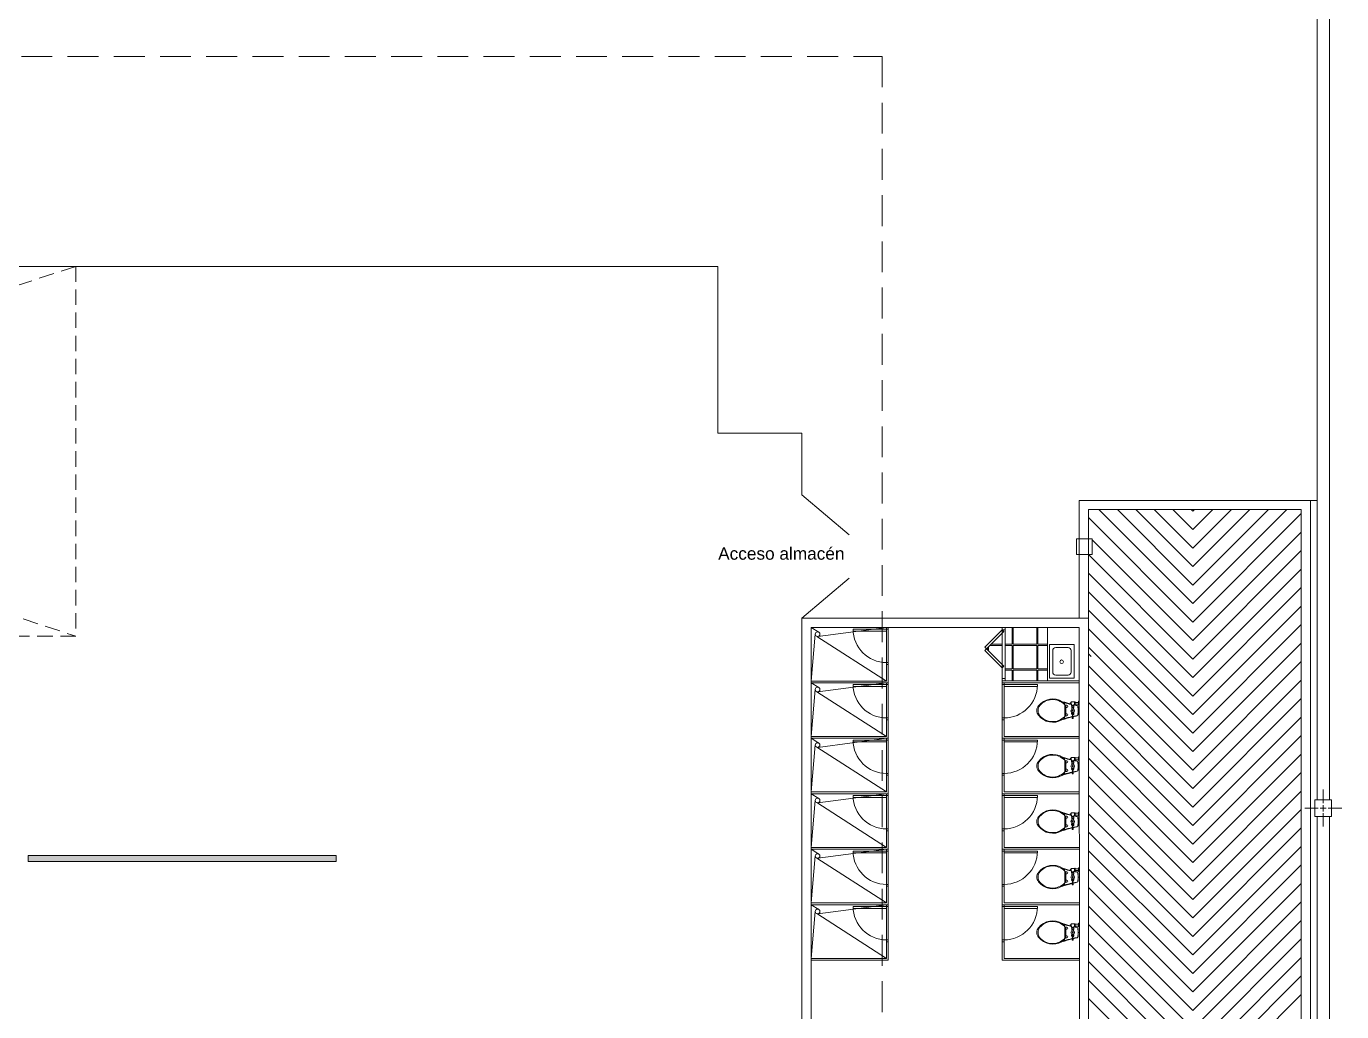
# Model space of a CAD drawing. Header units: millimetres. Extents: x 1010 to 1494, y -119 to 564.
# Drawn here: x 1243.67 to 1265.01, y -57.12 to -41.14 of the extents above; entities that cross this region are included whole.
import ezdxf

# ---------------------------------------------------------------- set-up
doc = ezdxf.new("R2010")
doc.units = ezdxf.units.MM
doc.linetypes.add('HIDDEN', pattern=[0.375, 0.25, -0.125])
for name, color, linetype, lineweight in [('1', 251, 'Continuous', 9), ('10', 7, 'Continuous', 9), ('20', 6, 'Continuous', 9), ('Arquitectónico Bloqueado', 9, 'Continuous', 9)]:
    doc.layers.add(name, color=color, linetype=linetype, lineweight=lineweight)
doc.styles.add('Arial', font='arial.ttf')
pattern_1 = [(270, (1218.459, -66.3828), (0.4, -7e-17), [0.38125, -0.01875]), (270, (1218.47775, -66.3828), (0.4, -7e-17), [0.38125, -0.01875]), (360, (1218.459, -66.3828), (1e-16, 0.4), [-0.01875, 0.38125]), (360, (1218.459, -66.36406), (1e-16, 0.4), [-0.01875, 0.38125])]

# ---------------------------------------------------------------- blocks, each defined once
blk = doc.blocks.new('bn34-13')
at = {"layer": '1'}
blk.add_arc((0.12, -0.518), 0.5, 82.3763, 90, dxfattribs=at)
at = {"layer": '10'}
for p, q in [((-0.032, 0), (0.032, 0)), ((-0.021, -0.065), (-0.015, -0.065)), ((-0.021, -0.133), (-0.021, -0.075)), ((-0.021, -0.075), (0.022, -0.075)), ((0.022, -0.13), (-0.021, -0.13)), ((-0.008, -0.133), (-0.021, -0.133)), ((-0.018, -0.015), (-0.015, -0.015)), ((-0.015, -0.015), (0.015, -0.015)), ((-0.015, -0.065), (-0.015, -0.015)), ((-0.015, -0.065), (0.015, -0.065)), ((0.008, -0.133), (-0.008, -0.133)), ((-0.008, -0.133), (-0.008, -0.143)), ((-0.005, -0.143), (-0.008, -0.143)), ((0.005, -0.143), (-0.005, -0.143)), ((-0.005, -0.143), (-0.005, -0.148)), ((0.005, -0.148), (-0.005, -0.148)), ((0, -0.133), (0, -0.143)), ((0.008, -0.143), (0.005, -0.143)), ((0.005, -0.143), (0.005, -0.148)), ((0.008, -0.133), (0.008, -0.143)), ((0.013, -0.133), (0.008, -0.133)), ((0.022, -0.133), (0.013, -0.133)), ((0.015, -0.015), (0.018, -0.015)), ((0.015, -0.065), (0.015, -0.015)), ((0.015, -0.065), (0.022, -0.065)), ((0.022, -0.082), (0.022, -0.075)), ((0.022, -0.133), (0.022, -0.127)), ((0.033, -0.09), (0.036, -0.09)), ((0.033, -0.122), (0.036, -0.122)), ((0.033, -0.218), (0.033, -0.2)), ((0.036, -0.122), (0.036, -0.09)), ((0.049, -0.106), (0.036, -0.106)), ((0.046, -0.087), (0.039, -0.087)), ((0.046, -0.125), (0.039, -0.125)), ((0.049, -0.122), (0.049, -0.09)), ((0.049, -0.09), (0.071, -0.09)), ((0.049, -0.122), (0.071, -0.122)), ((0.066, -0.2), (0.066, -0.218)), ((0.071, -0.122), (0.071, -0.09)), ((0.091, -0.091), (0.071, -0.091)), ((0.091, -0.121), (0.071, -0.121)), ((0.115, -0.098), (0.11, -0.106)), ((0.11, -0.106), (0.115, -0.114)), ((0.124, -0.098), (0.115, -0.098)), ((0.115, -0.105), (0.124, -0.105)), ((0.115, -0.107), (0.124, -0.107)), ((0.115, -0.114), (0.124, -0.114)), ((0.129, -0.106), (0.124, -0.098)), ((0.124, -0.114), (0.129, -0.106)), ((0.148, -0.091), (0.154, -0.091)), ((0.148, -0.121), (0.154, -0.121)), ((0.158, -0.122), (0.158, -0.09)), ((0.168, -0.087), (0.161, -0.087)), ((0.168, -0.125), (0.161, -0.125)), ((0.171, -0.122), (0.171, -0.09)), ((0.171, -0.091), (0.179, -0.091)), ((0.171, -0.121), (0.179, -0.121)), ((0.171, -0.2), (0.171, -0.218)), ((0.181, -0.097), (0.181, -0.092)), ((0.181, -0.115), (0.181, -0.097)), ((0.181, -0.12), (0.181, -0.115)), ((0.218, -0.099), (0.185, -0.102)), ((0.185, -0.11), (0.185, -0.102)), ((0.221, -0.113), (0.185, -0.11)), ((0.204, -0.218), (0.204, -0.2)), ((0.241, -0.098), (0.218, -0.099)), ((0.241, -0.115), (0.221, -0.113)), ((0.241, -0.115), (0.241, -0.098)), ((0.245, -0.11), (0.245, -0.102)), ((0.017, -0.242), (-0.006, -0.242)), ((0.024, -0.235), (0.033, -0.218)), ((0.118, -0.235), (0.024, -0.235)), ((0.066, -0.218), (0.033, -0.218)), ((0.118, -0.218), (0.066, -0.218)), ((0.118, -0.218), (0.171, -0.218)), ((0.118, -0.235), (0.213, -0.235)), ((0.171, -0.218), (0.204, -0.218)), ((0.213, -0.235), (0.204, -0.218)), ((0.22, -0.242), (0.243, -0.242))]:
    blk.add_line(p, q, dxfattribs=at)
for centre, radius in [((0.12, -0.106), 0.03), ((0.119, -0.106), 0.00823), ((0.119, -0.106), 0.005)]:
    blk.add_circle(centre, radius, dxfattribs=at)
for centre, radius, start, end in [((-0.018, 0), 0.015, 180, 270), ((0.018, 0), 0.015, 270, 0), ((-0.01, -0.07), 0.013, 157.3801, 202.6199), ((-0.02, -0.076), 0.0112, 74.5629, 90), ((-0.02, -0.064), 0.0112, 270, 285.4371), ((-0.019, -0.073), 0.00804, 56.3099, 74.5629), ((-0.019, -0.067), 0.00804, 285.4371, 303.6901), ((-0.018, -0.071), 0.00571, 31.8535, 56.3099), ((-0.018, -0.069), 0.00571, 303.6901, 328.1465), ((-0.016, -0.07), 0.0034, 0, 31.8535), ((-0.016, -0.07), 0.0034, 328.1465, 0), ((-1.883, 0.285), 1.947, 344.1402, 347.6137), ((-0.004, -0.07), 0.0034, 148.1465, 180), ((-0.004, -0.07), 0.0034, 180, 211.8535), ((-0.004, -0.149), 0.0162, 75.75, 104.25), ((-0.004, -0.126), 0.0162, 255.75, 266.4785), ((-0.002, -0.071), 0.00571, 123.6901, 148.1465), ((-0.002, -0.069), 0.00571, 211.8535, 236.3099), ((-0.001, -0.073), 0.00804, 105.4371, 123.6901), ((-0.001, -0.067), 0.00804, 236.3099, 254.5629), ((-0.004, -0.126), 0.0162, 266.4785, 284.25), ((0, -0.076), 0.0112, 90, 105.4371), ((0, -0.064), 0.0112, 254.5629, 270), ((0, -0.076), 0.0112, 74.5629, 90), ((0, -0.064), 0.0112, 270, 285.4371), ((0.004, -0.149), 0.0162, 75.75, 104.25), ((0.004, -0.126), 0.0162, 255.75, 284.25), ((0.001, -0.073), 0.00804, 56.3099, 74.5629), ((0.001, -0.067), 0.00804, 285.4371, 303.6901), ((0.002, -0.071), 0.00571, 31.8535, 56.3099), ((0.002, -0.069), 0.00571, 303.6901, 328.1465), ((0.004, -0.07), 0.0034, 0, 31.8535), ((0.004, -0.07), 0.0034, 328.1465, 0), ((0.016, -0.07), 0.0034, 148.1465, 180), ((0.016, -0.07), 0.0034, 180, 211.8535), ((0.018, -0.071), 0.00571, 123.6901, 148.1465), ((0.018, -0.069), 0.00571, 211.8535, 236.3099), ((0.019, -0.073), 0.00804, 105.4371, 123.6901), ((0.019, -0.067), 0.00804, 236.3099, 254.5629), ((0.02, -0.076), 0.0112, 90, 105.4371), ((0.02, -0.064), 0.0112, 254.5629, 270), ((0.01, -0.07), 0.013, 337.3801, 22.6199), ((0.029, -0.082), 0.008, 180, 230.9129), ((0.026, -0.127), 0.005, 94.9399, 180), ((0.029, -0.082), 0.008, 230.9129, 267.2469), ((0.033, -0.202), 0.08, 90, 94.9399), ((-1.883, 0.285), 1.947, 348.9073, 350.4194), ((0.033, -0.01), 0.08, 267.2469, 270), ((0.049, -0.2), 0.0164, 0, 180), ((0.039, -0.09), 0.003, 90, 180), ((0.039, -0.122), 0.003, 180, 270), ((0.057, -0.042), 0.02, 97.5657, 170.4194), ((0.044, -0.096), 0.0064, 159.2428, 180), ((0.044, -0.096), 0.0064, 180, 200.7572), ((0.044, -0.116), 0.0064, 159.2428, 180), ((0.044, -0.116), 0.0064, 180, 200.7572), ((0.043, -0.095), 0.00586, 137.5412, 159.2428), ((0.043, -0.096), 0.00586, 200.7572, 222.4588), ((0.043, -0.116), 0.00586, 137.5412, 159.2428), ((0.043, -0.117), 0.00586, 200.7572, 222.4588), ((0.043, -0.095), 0.00542, 114.3557, 137.5412), ((0.043, -0.096), 0.00542, 222.4588, 245.6443), ((0.043, -0.116), 0.00542, 114.3557, 137.5412), ((0.043, -0.117), 0.00542, 222.4588, 245.6443), ((0.042, -0.095), 0.00492, 90, 114.3557), ((0.042, -0.096), 0.00492, 245.6443, 270), ((0.042, -0.115), 0.00492, 90, 114.3557), ((0.042, -0.117), 0.00492, 245.6443, 270), ((0.042, -0.095), 0.00492, 65.6443, 90), ((0.042, -0.096), 0.00492, 270, 294.3557), ((0.042, -0.115), 0.00492, 65.6443, 90), ((0.042, -0.117), 0.00492, 270, 294.3557), ((0.042, -0.095), 0.00542, 42.4588, 65.6443), ((0.042, -0.096), 0.00542, 294.3557, 317.5412), ((0.042, -0.116), 0.00542, 42.4588, 65.6443), ((0.042, -0.117), 0.00542, 294.3557, 317.5412), ((0.046, -0.09), 0.003, 0, 90), ((0.042, -0.095), 0.00586, 20.7572, 42.4588), ((0.042, -0.096), 0.00586, 317.5412, 339.2428), ((0.042, -0.116), 0.00586, 20.7572, 42.4588), ((0.042, -0.117), 0.00586, 317.5412, 339.2428), ((0.046, -0.122), 0.003, 270, 0), ((0.041, -0.096), 0.0064, 360, 20.7572), ((0.041, -0.096), 0.0064, 339.2428, 0), ((0.041, -0.116), 0.0064, 360, 20.7572), ((0.041, -0.116), 0.0064, 339.2428, 0), ((0.12, -0.518), 0.5, 90, 97.6237), ((0.091, -0.086), 0.005, 270, 325.1501), ((0.091, -0.126), 0.005, 34.8499, 90), ((0.148, -0.086), 0.005, 214.8499, 270), ((0.148, -0.126), 0.005, 90, 145.1501), ((0.154, -0.086), 0.005, 270, 327.6535), ((0.154, -0.126), 0.005, 32.3465, 90), ((0.161, -0.09), 0.003, 90, 180), ((0.161, -0.122), 0.003, 180, 270), ((0.166, -0.096), 0.0064, 159.2428, 180), ((0.166, -0.096), 0.0064, 180, 200.7572), ((0.166, -0.116), 0.0064, 159.2428, 180), ((0.166, -0.116), 0.0064, 180, 200.7572), ((0.165, -0.095), 0.00586, 137.5412, 159.2428), ((0.165, -0.096), 0.00586, 200.7572, 222.4588), ((0.165, -0.116), 0.00586, 137.5412, 159.2428), ((0.165, -0.117), 0.00586, 200.7572, 222.4588), ((0.165, -0.095), 0.00542, 114.3557, 137.5412), ((0.165, -0.096), 0.00542, 222.4588, 245.6443), ((0.165, -0.116), 0.00542, 114.3557, 137.5412), ((0.165, -0.117), 0.00542, 222.4588, 245.6443), ((0.165, -0.095), 0.00492, 90, 114.3557), ((0.165, -0.096), 0.00492, 245.6443, 270), ((0.165, -0.115), 0.00492, 90, 114.3557), ((0.165, -0.117), 0.00492, 245.6443, 270), ((0.165, -0.095), 0.00492, 65.6443, 90), ((0.165, -0.096), 0.00492, 270, 294.3557), ((0.165, -0.115), 0.00492, 65.6443, 90), ((0.165, -0.117), 0.00492, 270, 294.3557), ((0.164, -0.095), 0.00542, 42.4588, 65.6443), ((0.164, -0.096), 0.00542, 294.3557, 317.5412), ((0.164, -0.116), 0.00542, 42.4588, 65.6443), ((0.164, -0.117), 0.00542, 294.3557, 317.5412), ((0.168, -0.09), 0.003, 0, 90), ((0.164, -0.095), 0.00586, 20.7572, 42.4588), ((0.164, -0.096), 0.00586, 317.5412, 339.2428), ((0.164, -0.116), 0.00586, 20.7572, 42.4588), ((0.164, -0.117), 0.00586, 317.5412, 339.2428), ((0.168, -0.122), 0.003, 270, 0), ((0.163, -0.096), 0.0064, 0, 20.7572), ((0.163, -0.096), 0.0064, 339.2428, 360), ((0.163, -0.116), 0.0064, 0, 20.7572), ((0.163, -0.116), 0.0064, 339.2428, 360), ((0.187, -0.2), 0.0164, 0, 180), ((0.179, -0.092), 0.002, 0, 90), ((0.179, -0.12), 0.002, 270, 0), ((0.175, -0.106), 0.0106, 25.0876, 58.1092), ((0.175, -0.106), 0.0106, 301.8908, 334.9124), ((0.183, -0.042), 0.02, 9.5806, 82.4343), ((2.122, 0.285), 1.947, 189.5806, 191.3856), ((2.122, 0.285), 1.947, 191.7852, 196.0459), ((0.241, -0.102), 0.004, 0, 90), ((0.241, -0.11), 0.004, 270, 0), ((0.211, -0.433), 0.272, 135.3828, 229.2681), ((0.227, -0.428), 0.298, 141.274, 148.154), ((0.211, -0.433), 0.272, 133.3236, 135.3828), ((0.026, -0.433), 0.272, 310.7319, 44.6172), ((0.026, -0.433), 0.272, 44.6172, 46.6764), ((0.01, -0.428), 0.298, 29.5477, 38.726), ((0.117, -0.541), 0.128, 229.2681, 270.6684), ((0.12, -0.541), 0.128, 269.3316, 310.7319)]:
    blk.add_arc(centre, radius, start, end, dxfattribs=at)
at = {"layer": '20'}
for centre, radius, start, end in [((-2.407, 0.492), 2.5, 342.2409, 345.5374), ((-2.407, 0.492), 2.5, 346.5904, 347.8382), ((0.056, -0.039), 0.02, 97.6237, 167.8382), ((0.12, -0.515), 0.5, 90, 97.6237), ((0.12, -0.515), 0.5, 82.3763, 90), ((0.183, -0.039), 0.02, 12.1618, 82.3763), ((2.647, 0.492), 2.5, 192.1618, 193.67), ((2.647, 0.492), 2.5, 193.9981, 198.0068), ((0.227, -0.428), 0.298, 148.154, 231.7417), ((0.01, -0.428), 0.298, 308.2583, 29.5477), ((0.118, -0.566), 0.123, 231.7417, 269.9885), ((0.118, -0.566), 0.123, 270.0115, 308.2583)]:
    blk.add_arc(centre, radius, start, end, dxfattribs=at)
blk = doc.blocks.new('Base Arquitectónico 2do Piso')
at = {"layer": 'Arquitectónico Bloqueado', "transparency": 33554508}
h = blk.add_hatch(dxfattribs=at)
h.set_pattern_fill('AR-TILE02', color=256, scale=0.05, angle=-90, pattern_type=2)
h.set_pattern_definition(pattern_1)
h.paths.add_polyline_path([(1259.5, -51.491), (1259.5, -50.986), (1259.247, -51.238)])
h = blk.add_hatch(dxfattribs=at)
h.set_pattern_fill('AR-TILE02', color=256, scale=0.05, angle=-90, pattern_type=2)
h.set_pattern_definition(pattern_1)
h.paths.add_polyline_path([(1260.233, -51.759), (1260.233, -50.889), (1259.55, -50.889), (1259.55, -50.929), (1259.55, -51.699), (1259.55, -51.759)])
at = {"layer": 'Arquitectónico Bloqueado'}
h = blk.add_hatch(color=256, dxfattribs=at)
h.dxf.hatch_style = 1
h.paths.add_polyline_path([(1243.693, -54.689), (1248.693, -54.689), (1248.693, -54.589), (1243.693, -54.589)])
for p, q in [((1264.608, -38.169), (1264.608, -48.829)), ((1254.884, -45.033), (1226.153, -45.033)), ((1254.884, -47.739), (1254.884, -45.033)), ((1254.884, -47.739), (1256.251, -47.739)), ((1256.251, -48.74), (1256.251, -47.739)), ((1256.251, -48.74), (1257.017, -49.388)), ((1260.749, -48.829), (1264.503, -48.829)), ((1260.749, -48.829), (1260.75, -50.739)), ((1264.503, -69.779), (1264.503, -48.829)), ((1260.899, -48.979), (1264.353, -48.979)), ((1260.899, -48.979), (1260.9, -50.739)), ((1261.068, -48.979), (1262.593, -50.504)), ((1261.368, -48.979), (1262.593, -50.204)), ((1261.668, -48.979), (1262.593, -49.904)), ((1261.968, -48.979), (1262.593, -49.604)), ((1262.268, -48.979), (1262.593, -49.304)), ((1262.568, -48.979), (1262.593, -49.004)), ((1262.618, -48.979), (1262.593, -49.004)), ((1262.918, -48.979), (1262.593, -49.304)), ((1263.218, -48.979), (1262.593, -49.604)), ((1263.518, -48.979), (1262.593, -49.904)), ((1263.818, -48.979), (1262.593, -50.204)), ((1264.118, -48.979), (1262.593, -50.504)), ((1264.353, -49.044), (1262.593, -50.804)), ((1264.353, -48.979), (1264.353, -69.779)), ((1260.9, -49.11), (1262.593, -50.804)), ((1260.961, -49.471), (1262.593, -51.104)), ((1264.353, -49.344), (1262.593, -51.104)), ((1260.898, -49.709), (1262.593, -51.404)), ((1264.353, -49.644), (1262.593, -51.404)), ((1256.251, -50.74), (1257.017, -50.092)), ((1260.9, -50.011), (1262.593, -51.704)), ((1264.353, -49.944), (1262.593, -51.704)), ((1260.9, -50.311), (1262.593, -52.004)), ((1264.353, -50.244), (1262.593, -52.004)), ((1264.353, -50.544), (1262.593, -52.304)), ((1260.899, -50.739), (1256.251, -50.74)), ((1256.251, -50.74), (1256.251, -62.359)), ((1260.899, -50.739), (1260.902, -60.119)), ((1260.9, -50.611), (1262.593, -52.304)), ((1260.75, -50.889), (1256.401, -50.89)), ((1256.401, -51.79), (1256.401, -50.89)), ((1256.401, -50.89), (1256.401, -62.359)), ((1256.401, -50.89), (1256.525, -50.968)), ((1256.401, -51.76), (1256.466, -50.998)), ((1257.621, -50.89), (1256.509, -51.037)), ((1259.5, -51.719), (1259.5, -50.929)), ((1259.55, -51.719), (1259.55, -50.929)), ((1260.233, -51.759), (1260.233, -50.889)), ((1260.75, -50.889), (1260.752, -60.119)), ((1260.9, -50.911), (1262.593, -52.604)), ((1264.353, -50.844), (1262.593, -52.604)), ((1257.621, -51.76), (1256.49, -51.035)), ((1260.9, -51.211), (1262.593, -52.904)), ((1264.353, -51.144), (1262.593, -52.904)), ((1260.9, -51.32), (1260.943, -51.364)), ((1257.621, -51.76), (1257.621, -51.49)), ((1257.651, -51.79), (1257.651, -51.49)), ((1260.9, -51.511), (1262.593, -53.204)), ((1264.353, -51.444), (1262.593, -53.204)), ((1257.621, -51.76), (1256.401, -51.76)), ((1256.401, -51.789), (1256.525, -51.867)), ((1256.401, -52.69), (1256.401, -51.79)), ((1257.651, -51.79), (1256.401, -51.79)), ((1257.621, -51.789), (1256.509, -51.936)), ((1259.5, -51.789), (1259.5, -51.759)), ((1259.5, -51.759), (1260.75, -51.759)), ((1260.75, -51.789), (1259.5, -51.789)), ((1260.9, -51.811), (1262.593, -53.504)), ((1264.353, -51.744), (1262.593, -53.504)), ((1256.401, -52.659), (1256.466, -51.896)), ((1257.621, -52.659), (1256.49, -51.933)), ((1264.353, -52.044), (1262.593, -53.804)), ((1260.9, -52.111), (1262.593, -53.804)), ((1257.621, -52.659), (1257.621, -52.389)), ((1257.651, -52.689), (1257.651, -52.389)), ((1259.5, -52.689), (1259.5, -52.389)), ((1259.53, -52.659), (1259.53, -52.389)), ((1260.9, -52.411), (1262.593, -54.104)), ((1264.353, -52.344), (1262.593, -54.104)), ((1257.621, -52.659), (1256.401, -52.659)), ((1257.621, -52.689), (1256.401, -52.689)), ((1257.651, -52.689), (1256.401, -52.689)), ((1256.401, -52.689), (1256.525, -52.767)), ((1256.401, -53.59), (1256.401, -52.69)), ((1257.621, -52.689), (1256.509, -52.836)), ((1259.5, -52.689), (1260.75, -52.689)), ((1259.53, -52.659), (1260.75, -52.659)), ((1260.901, -52.711), (1262.593, -54.404)), ((1264.353, -52.644), (1262.593, -54.404)), ((1256.401, -53.559), (1256.466, -52.796)), ((1257.621, -53.559), (1256.49, -52.833)), ((1260.901, -53.011), (1262.593, -54.704)), ((1264.353, -52.944), (1262.593, -54.704)), ((1257.621, -53.559), (1257.621, -53.289)), ((1257.651, -53.589), (1257.651, -53.289)), ((1259.5, -53.589), (1259.5, -53.289)), ((1259.53, -53.559), (1259.53, -53.289)), ((1260.901, -53.311), (1262.593, -55.004)), ((1264.353, -53.244), (1262.593, -55.004)), ((1257.621, -53.559), (1256.401, -53.559)), ((1259.53, -53.559), (1260.75, -53.559)), ((1264.353, -53.544), (1262.593, -55.304)), ((1264.708, -53.744), (1264.708, -53.52)), ((1257.621, -53.589), (1256.401, -53.589)), ((1257.651, -53.589), (1256.401, -53.589)), ((1256.401, -53.589), (1256.525, -53.667)), ((1256.401, -54.49), (1256.401, -53.59)), ((1256.401, -54.459), (1256.466, -53.696)), ((1257.621, -54.459), (1256.49, -53.733)), ((1257.621, -53.589), (1256.509, -53.736)), ((1259.5, -53.589), (1260.75, -53.589)), ((1260.901, -53.612), (1262.593, -55.304)), ((1264.708, -53.874), (1264.708, -53.774)), ((1260.901, -53.912), (1262.593, -55.604)), ((1264.353, -53.844), (1262.593, -55.604)), ((1264.628, -53.824), (1264.408, -53.824)), ((1264.758, -53.824), (1264.658, -53.824)), ((1264.708, -54.12), (1264.708, -53.904)), ((1265.008, -53.824), (1264.788, -53.824)), ((1257.621, -54.459), (1257.621, -54.189)), ((1257.651, -54.489), (1257.651, -54.189)), ((1259.5, -54.489), (1259.5, -54.189)), ((1259.53, -54.459), (1259.53, -54.189)), ((1264.353, -54.144), (1262.593, -55.904)), ((1260.901, -54.212), (1262.593, -55.904)), ((1257.621, -54.459), (1256.401, -54.459)), ((1257.621, -54.489), (1256.401, -54.489)), ((1257.651, -54.489), (1256.401, -54.489)), ((1256.401, -54.489), (1256.525, -54.567)), ((1256.401, -55.39), (1256.401, -54.49)), ((1256.401, -55.359), (1256.466, -54.596)), ((1257.621, -55.359), (1256.49, -54.633)), ((1257.621, -54.489), (1256.509, -54.636)), ((1259.5, -54.489), (1260.75, -54.489)), ((1259.53, -54.459), (1260.75, -54.459)), ((1260.901, -54.512), (1262.593, -56.204)), ((1264.353, -54.444), (1262.593, -56.204)), ((1260.901, -54.812), (1262.593, -56.504)), ((1264.353, -54.744), (1262.593, -56.504)), ((1264.353, -55.044), (1262.593, -56.804)), ((1257.621, -55.359), (1257.621, -55.089)), ((1257.651, -55.389), (1257.651, -55.089)), ((1259.5, -55.389), (1259.5, -55.089)), ((1259.53, -55.359), (1259.53, -55.089)), ((1260.901, -55.112), (1262.593, -56.804)), ((1257.621, -55.359), (1256.401, -55.359)), ((1257.621, -55.389), (1256.401, -55.389)), ((1256.401, -55.389), (1256.525, -55.467)), ((1257.651, -55.389), (1256.401, -55.389)), ((1256.401, -56.29), (1256.401, -55.39)), ((1257.621, -55.389), (1256.509, -55.536)), ((1259.5, -55.389), (1260.75, -55.389)), ((1259.53, -55.359), (1260.75, -55.359)), ((1260.901, -55.412), (1262.593, -57.104)), ((1264.353, -55.344), (1262.593, -57.104)), ((1256.401, -56.259), (1256.466, -55.496)), ((1257.621, -56.259), (1256.49, -55.533)), ((1264.353, -55.644), (1262.593, -57.404)), ((1260.901, -55.712), (1262.593, -57.404)), ((1257.621, -56.259), (1257.621, -55.989)), ((1257.651, -56.289), (1257.651, -55.989)), ((1259.5, -56.289), (1259.5, -55.989)), ((1259.53, -56.259), (1259.53, -55.989)), ((1260.901, -56.012), (1262.593, -57.704)), ((1264.353, -55.944), (1262.593, -57.704)), ((1257.621, -56.259), (1256.401, -56.259)), ((1257.621, -56.289), (1256.401, -56.289)), ((1257.651, -56.289), (1256.401, -56.289)), ((1259.5, -56.289), (1260.75, -56.289)), ((1259.53, -56.259), (1260.75, -56.259)), ((1260.901, -56.312), (1262.593, -58.004)), ((1264.353, -56.244), (1262.593, -58.004)), ((1264.353, -56.544), (1262.593, -58.304)), ((1260.902, -56.612), (1262.593, -58.304)), ((1260.902, -56.912), (1262.593, -58.604)), ((1264.353, -56.844), (1262.593, -58.604))]:
    blk.add_line(p, q, dxfattribs=at)
at = {"layer": 'Arquitectónico Bloqueado', "linetype": 'HIDDEN'}
for p, q in [((1226.153, -45.033), (1244.469, -45.033)), ((1226.153, -45.033), (1244.469, -51.033)), ((1244.469, -45.033), (1226.153, -51.033))]:
    blk.add_line(p, q, dxfattribs=at)
at = {"layer": 'Arquitectónico Bloqueado', "ltscale": 0.5}
for p, q in [((1257.621, -51.46), (1257.621, -50.92)), ((1257.651, -51.46), (1257.651, -50.92)), ((1257.621, -52.359), (1257.621, -51.819)), ((1257.651, -52.359), (1257.651, -51.819)), ((1259.5, -52.359), (1259.5, -51.819)), ((1259.53, -52.359), (1259.53, -51.819)), ((1257.621, -53.259), (1257.621, -52.719)), ((1257.651, -53.259), (1257.651, -52.719)), ((1259.5, -53.259), (1259.5, -52.719)), ((1259.53, -53.259), (1259.53, -52.719)), ((1257.621, -54.159), (1257.621, -53.619)), ((1257.651, -54.159), (1257.651, -53.619)), ((1259.5, -54.159), (1259.5, -53.619)), ((1259.53, -54.159), (1259.53, -53.619)), ((1257.621, -55.059), (1257.621, -54.519)), ((1257.651, -55.059), (1257.651, -54.519)), ((1259.5, -55.059), (1259.5, -54.519)), ((1259.53, -55.059), (1259.53, -54.519)), ((1257.621, -55.959), (1257.621, -55.419)), ((1257.651, -55.959), (1257.651, -55.419)), ((1259.5, -55.959), (1259.5, -55.419)), ((1259.53, -55.959), (1259.53, -55.419))]:
    blk.add_line(p, q, dxfattribs=at)
at = {"layer": 'Arquitectónico Bloqueado'}
for points in [[(1264.608, -53.689), (1264.808, -53.689), (1264.808, -40.489), (1264.608, -40.489), (1264.608, -53.689)], [(1260.75, -50.739), (1260.749, -48.829), (1264.608, -48.829), (1264.608, -48.889)], [(1260.961, -49.709), (1260.961, -49.454), (1260.706, -49.454), (1260.706, -49.709), (1260.961, -49.709)], [(1264.843, -53.959), (1264.843, -53.689), (1264.573, -53.689), (1264.573, -53.959), (1264.843, -53.959)], [(1264.608, -67.209), (1264.808, -67.209), (1264.808, -53.959), (1264.608, -53.959), (1264.608, -67.209)], [(1243.693, -54.689), (1248.693, -54.689), (1248.693, -54.589), (1243.693, -54.589), (1243.693, -54.689)]]:
    blk.add_lwpolyline(points, dxfattribs=at)
at = {"layer": 'Arquitectónico Bloqueado', "linetype": 'HIDDEN', "ltscale": 2}
blk.add_lwpolyline([(1224.836, -41.629), (1257.554, -41.629), (1257.554, -72.817), (1224.836, -72.817)], close=True, dxfattribs=at)
at = {"layer": 'Arquitectónico Bloqueado', "linetype": 'HIDDEN'}
blk.add_lwpolyline([(1244.469, -45.033), (1244.469, -51.033), (1226.153, -51.033), (1226.153, -45.033)], dxfattribs=at)
at = {"layer": 'Arquitectónico Bloqueado', "elevation": -99.842}
for points in [[(1257.081, -50.95), (1257.621, -50.95), (1257.621, -50.92), (1257.081, -50.92)], [(1257.621, -50.92), (1257.651, -50.92), (1257.651, -50.89), (1257.621, -50.89)], [(1259.247, -51.238), (1259.219, -51.21), (1259.5, -50.929), (1259.528, -50.957)], [(1259.55, -50.929), (1259.55, -50.889), (1259.5, -50.889), (1259.5, -50.929)], [(1260.669, -51.716), (1260.269, -51.716), (1260.269, -51.166), (1260.669, -51.166)], [(1259.247, -51.238), (1259.219, -51.267), (1259.5, -51.548), (1259.528, -51.52)], [(1257.621, -51.49), (1257.651, -51.49), (1257.651, -51.46), (1257.621, -51.46)], [(1257.081, -51.849), (1257.621, -51.849), (1257.621, -51.819), (1257.081, -51.819)], [(1257.621, -51.819), (1257.651, -51.819), (1257.651, -51.789), (1257.621, -51.789)], [(1259.55, -51.719), (1259.55, -51.759), (1259.5, -51.759), (1259.5, -51.719)], [(1259.53, -51.819), (1259.5, -51.819), (1259.5, -51.789), (1259.53, -51.789)], [(1260.07, -51.849), (1259.53, -51.849), (1259.53, -51.819), (1260.07, -51.819)], [(1257.621, -52.389), (1257.651, -52.389), (1257.651, -52.359), (1257.621, -52.359)], [(1259.53, -52.389), (1259.5, -52.389), (1259.5, -52.359), (1259.53, -52.359)], [(1257.621, -52.719), (1257.651, -52.719), (1257.651, -52.689), (1257.621, -52.689)], [(1259.53, -52.719), (1259.5, -52.719), (1259.5, -52.689), (1259.53, -52.689)], [(1257.081, -52.749), (1257.621, -52.749), (1257.621, -52.719), (1257.081, -52.719)], [(1260.07, -52.749), (1259.53, -52.749), (1259.53, -52.719), (1260.07, -52.719)], [(1257.621, -53.289), (1257.651, -53.289), (1257.651, -53.259), (1257.621, -53.259)], [(1259.53, -53.289), (1259.5, -53.289), (1259.5, -53.259), (1259.53, -53.259)], [(1257.081, -53.649), (1257.621, -53.649), (1257.621, -53.619), (1257.081, -53.619)], [(1257.621, -53.619), (1257.651, -53.619), (1257.651, -53.589), (1257.621, -53.589)], [(1259.53, -53.619), (1259.5, -53.619), (1259.5, -53.589), (1259.53, -53.589)], [(1260.07, -53.649), (1259.53, -53.649), (1259.53, -53.619), (1260.07, -53.619)], [(1257.621, -54.189), (1257.651, -54.189), (1257.651, -54.159), (1257.621, -54.159)], [(1259.53, -54.189), (1259.5, -54.189), (1259.5, -54.159), (1259.53, -54.159)], [(1257.081, -54.549), (1257.621, -54.549), (1257.621, -54.519), (1257.081, -54.519)], [(1257.621, -54.519), (1257.651, -54.519), (1257.651, -54.489), (1257.621, -54.489)], [(1259.53, -54.519), (1259.5, -54.519), (1259.5, -54.489), (1259.53, -54.489)], [(1260.07, -54.549), (1259.53, -54.549), (1259.53, -54.519), (1260.07, -54.519)], [(1257.621, -55.089), (1257.651, -55.089), (1257.651, -55.059), (1257.621, -55.059)], [(1259.53, -55.089), (1259.5, -55.089), (1259.5, -55.059), (1259.53, -55.059)], [(1257.081, -55.449), (1257.621, -55.449), (1257.621, -55.419), (1257.081, -55.419)], [(1257.621, -55.419), (1257.651, -55.419), (1257.651, -55.389), (1257.621, -55.389)], [(1259.53, -55.419), (1259.5, -55.419), (1259.5, -55.389), (1259.53, -55.389)], [(1260.07, -55.449), (1259.53, -55.449), (1259.53, -55.419), (1260.07, -55.419)], [(1257.621, -55.989), (1257.651, -55.989), (1257.651, -55.959), (1257.621, -55.959)], [(1259.53, -55.989), (1259.5, -55.989), (1259.5, -55.959), (1259.53, -55.959)]]:
    blk.add_lwpolyline(points, close=True, dxfattribs=at)
blk.add_lwpolyline([(1260.569, -51.666), (1260.369, -51.666, -0.414214), (1260.319, -51.616), (1260.319, -51.266, -0.414214), (1260.369, -51.216), (1260.569, -51.216, -0.414214), (1260.619, -51.266), (1260.619, -51.616, -0.414214)], format="xyb", close=True, dxfattribs=at)
at = {"layer": 'Arquitectónico Bloqueado'}
for centre, radius in [((1256.504, -51, -99.842), 0.0377), ((1260.464, -51.448, -99.842), 0.0294), ((1256.504, -51.898, -99.842), 0.0377), ((1256.504, -52.798, -99.842), 0.0377), ((1256.504, -53.698, -99.842), 0.0377), ((1256.504, -54.598, -99.842), 0.0377), ((1256.504, -55.498, -99.842), 0.0377)]:
    blk.add_circle(centre, radius, dxfattribs=at)
at = {"layer": 'Arquitectónico Bloqueado', "ltscale": 0.5}
for centre, start, end in [((1257.621, -50.92, -99.842), 180, 270), ((1257.621, -51.819, -99.842), 180, 270), ((1259.53, -51.819, -99.842), 270, 0), ((1257.621, -52.719, -99.842), 180, 270), ((1259.53, -52.719, -99.842), 270, 0), ((1257.621, -53.619, -99.842), 180, 270), ((1259.53, -53.619, -99.842), 270, 0), ((1257.621, -54.519, -99.842), 180, 270), ((1259.53, -54.519, -99.842), 270, 0), ((1257.621, -55.419, -99.842), 180, 270), ((1259.53, -55.419, -99.842), 270, 0)]:
    blk.add_arc(centre, 0.54, start, end, dxfattribs=at)
at = {"layer": 'Arquitectónico Bloqueado', "rotation": 270}
for p in [(1260.75, -52.121, -99.842), (1260.75, -53.021, -99.842), (1260.75, -53.921, -99.842), (1260.75, -54.821, -99.842), (1260.75, -55.721, -99.842)]:
    blk.add_blockref('bn34-13', p, dxfattribs=at)
at = {"layer": 'Arquitectónico Bloqueado', "insert": (1254.891, -49.592, -199.683), "char_height": 0.2, "attachment_point": 1, "style": 'Arial'}
blk.add_mtext_dynamic_manual_height_columns('Acceso almacén', width=6.51234, gutter_width=1, heights=[0], dxfattribs=at)

msp = doc.modelspace()

# ---------------------------------------------------------------- block references
at = {"layer": 'Arquitectónico Bloqueado', "color": 5}
msp.add_blockref('Base Arquitectónico 2do Piso', (0, 0), dxfattribs=at)

doc.saveas('drawing.dxf')
